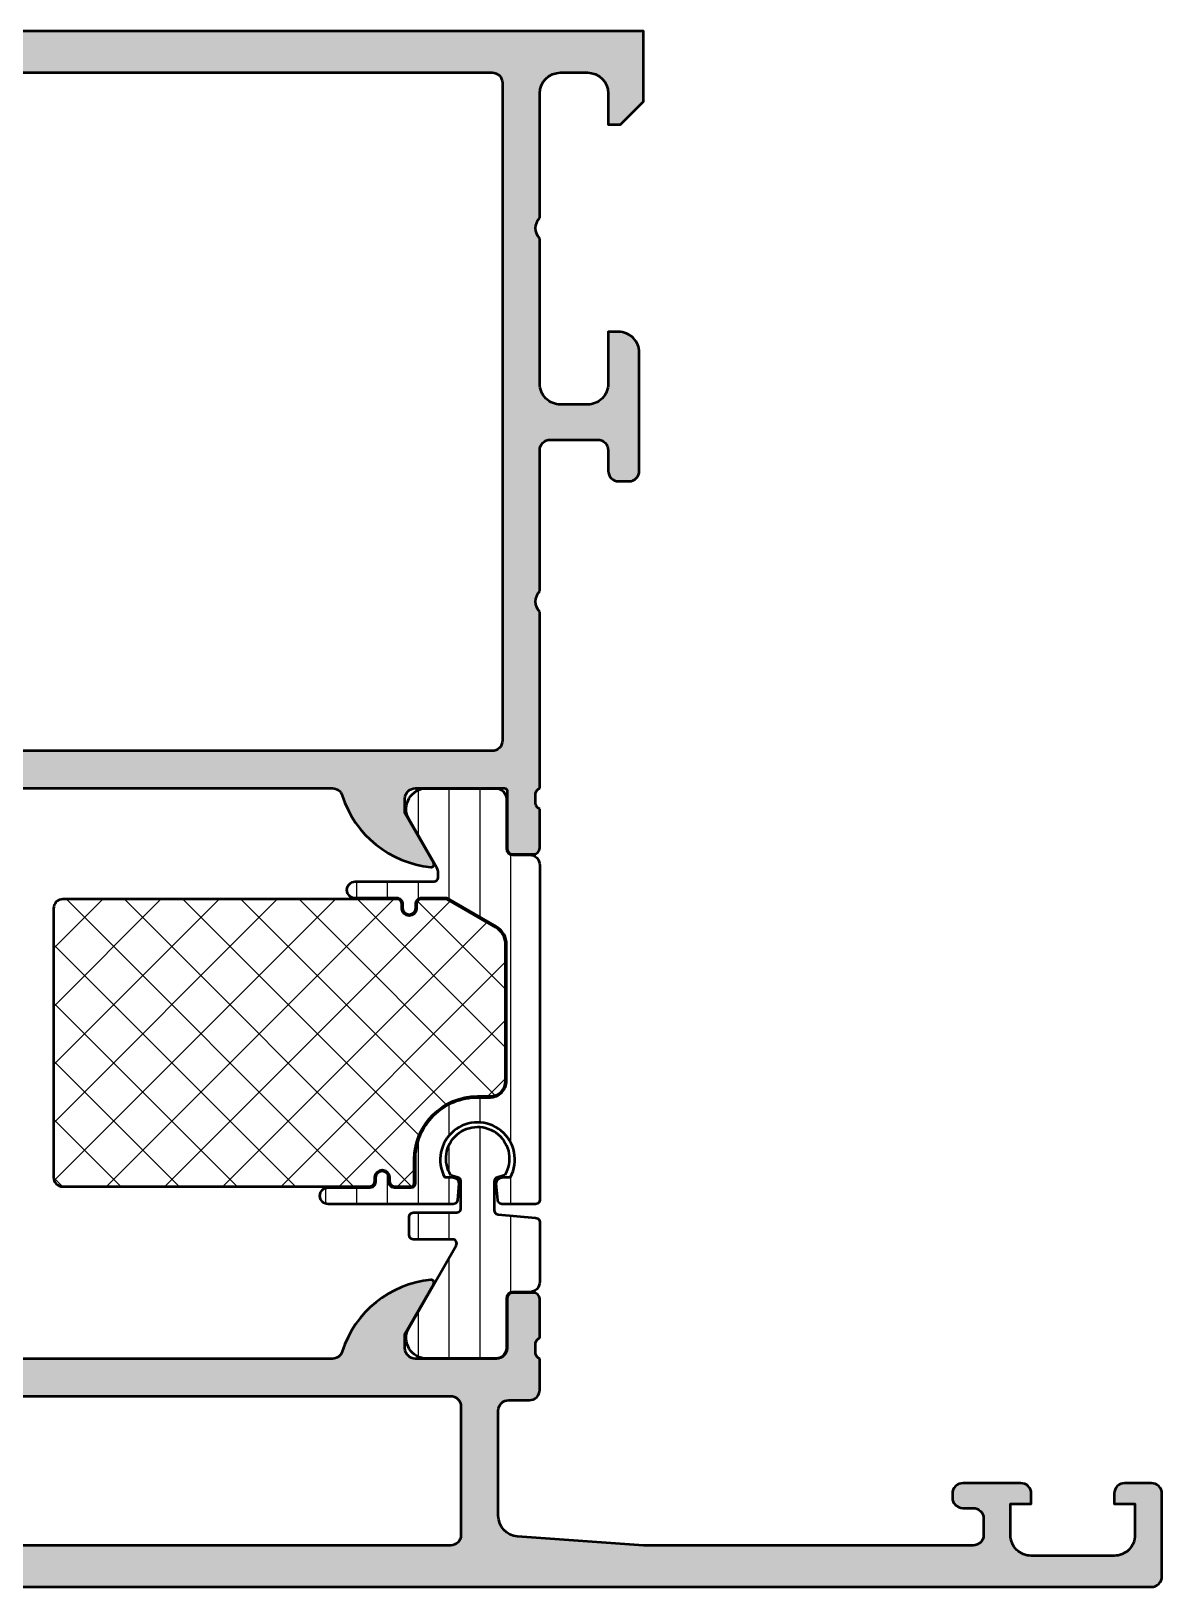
# Model space of a CAD drawing. Extents: x -35 to 73, y 0 to 75.
# Drawn here: x 18.5 to 73, y 0 to 75 of the extents above; entities that cross this region are included whole.
import ezdxf

# ---------------------------------------------------------------- set-up
doc = ezdxf.new("R2010")
doc.units = 0
for name, color, linetype, lineweight in [('0S-Alu contour', 7, 'Continuous', 50), ('0S-Alu hatch', 252, 'Continuous', 25), ('0S-Plastic contour', 254, 'Continuous', 50), ('0S-Plastic hatch', 253, 'Continuous', 25), ('0S-PT contour', 91, 'Continuous', 50), ('0S-PT hatch', 103, 'Continuous', 25)]:
    doc.layers.add(name, color=color, linetype=linetype, lineweight=lineweight)
pattern_1 = [(90, (0, 0), (-1.4859, 0), [])]

# ---------------------------------------------------------------- blocks, each defined once
blk = doc.blocks.new('188520__71FB6548_1560_4906_8F09_70086BACDF5D_')
at = {"layer": '0S-Alu hatch'}
h = blk.add_hatch(color=256, dxfattribs=at)
edge = h.paths.add_edge_path()
edge.add_line((-30, 75), (-30, 70.69956207275392))
edge.add_ellipse((-30.49933459044293, 70.69929339171244), major_axis=(-0.4993346627286272, 0), ratio=1, start_angle=89.96917039492388, end_angle=180.0308296050858, ccw=False)
edge.add_line((-30.49960327148438, 70.19995880126953), (-33.49999999999999, 70.19999980926514))
edge.add_arc((-33.50025550117408, 69.70025531043923), 0.4997445641401262, 89.97070675576184, 180.0292932442376)
edge.add_line((-33.99999999999999, 69.69999980926514), (-33.99970227615604, 69.19970208542117))
edge.add_arc((-33.4985402136243, 69.20116187179688), 0.5011641885623277, 180.1668908483492, 269.8331091516514)
edge.add_line((-33.50000000000001, 68.69999980926514), (-30.4996032714844, 68.69995880126953))
edge.add_ellipse((-30.49933437708681, 68.2002276956671), major_axis=(-0.499731177945533, 0), ratio=1, start_angle=179.9691703949262, end_angle=270.03082960507635, ccw=False)
edge.add_line((-29.99960327148438, 68.19995880126952), (-29.99960327148438, 65.99950122831545))
edge.add_ellipse((-30.52465612427205, 65.49961336888502), major_axis=(-0.7249609439317489, 0), ratio=1, start_angle=136.3820002824529, end_angle=223.5935203199352, ccw=False)
edge.add_line((-29.99981689453126, 64.99950122830904), (-29.99981689453124, 62.78508338073608))
edge.add_ellipse((-30.4993421804785, 62.79969618438477), major_axis=(-0.4997389771982683, 0), ratio=1, start_angle=89.97006554608117, end_angle=178.3243825827876, ccw=False)
edge.add_line((-30.49960327148435, 62.29995727539062), (-33.49997711181645, 62.30000495910644))
edge.add_arc((-33.50024479844646, 61.80044805252734), 0.4995569782987798, 89.96929816711221, 180.0286255128064)
edge.add_line((-33.99980171439813, 61.80019846915128), (-33.99960313107293, 61.29960332180779))
edge.add_arc((-33.50025496033281, 61.29934836147499), 0.499348235829742, 179.9707455627029, 270.0292544372841)
edge.add_line((-33.5, 60.80000019073487), (-30.49960327148436, 60.80000019073486))
edge.add_ellipse((-30.49942222445256, 60.30018122038705), major_axis=(-0.4998190031377089, 0), ratio=1, start_angle=179.9743284999459, end_angle=270.0207539748936, ccw=False)
edge.add_line((-29.99960327148438, 60.29995727539065), (-29.99960327148438, 47.99950027472397))
edge.add_ellipse((-30.52465612425598, 47.49961241530885), major_axis=(-0.7249609439095448, 0), ratio=1, start_angle=136.3820002824523, end_angle=223.5935203199342, ccw=False)
edge.add_line((-29.99981689453125, 46.99950027474819), (-29.99981689453125, 45.48507631285228))
edge.add_ellipse((-30.49933437708681, 45.4996891439325), major_axis=(-0.4997311779455237, 0), ratio=1, start_angle=89.96917039492689, end_angle=178.3243532776833, ccw=False)
edge.add_line((-30.49960327148438, 44.99995803833008), (-35, 44.99999427795411))
edge.add_line((-35, 44.99999427795411), (-35, 43.49999618530273))
edge.add_line((-35, 43.49999618530273), (-30.5, 43.5))
edge.add_ellipse((-30.49974678783886, 43.00025321216114), major_axis=(-0.499746851987733, 0), ratio=1, start_angle=179.970969324332, end_angle=270.0290306756671, ccw=False)
edge.add_line((-30, 42.99999999999998), (-30, 41.0003547668457))
edge.add_arc((-27.49850785919318, 41.00149214080681), 2.501492399376373, 180.0260511404824, 269.9739488595048)
edge.add_line((-27.49964523315427, 38.5), (-7, 38.5))
edge.add_ellipse((-7.078836446543058, 38.23247940800688), major_axis=(-0.2788950563274387, 0), ratio=1, start_angle=178.8354106259004, end_angle=253.5801235805049, ccw=False)
edge.add_line((-6.799999000000006, 38.22681100000849), (-6.799998999999999, 37.77321700000851))
edge.add_ellipse((-7.078867095643133, 37.76755634053142), major_axis=(-0.2789255417371156, 0), ratio=1, start_angle=106.4245945553495, end_angle=181.1628700728925, ccw=False)
edge.add_line((-7, 37.50001300000851), (-7, 35.62000200000001))
edge.add_arc((-6.699999999999988, 35.62000200000002), 0.3000000000000185, 180, 270)
edge.add_line((-6.699999999999988, 35.320002), (-5.72002568095722, 35.320002))
edge.add_arc((-5.720025680957206, 35.620002), 0.3000000000000114, 269.9999999999973, 360)
edge.add_line((-5.420025680957195, 35.620002), (-5.420025680957195, 38.38))
edge.add_ellipse((-5.300025680957206, 38.38), major_axis=(-0.1199999999999886, 0), ratio=1, start_angle=269.99999999999915, end_angle=360, ccw=False)
edge.add_line((-5.300025680957205, 38.5), (-1, 38.5))
edge.add_ellipse((-0.9999999999999953, 38.00000000000001), major_axis=(-0.4999999999999929, 0), ratio=1, start_angle=180, end_angle=270.00000000000057, ccw=False)
edge.add_line((-0.5, 38), (-0.5, 37.29999999999999))
edge.add_line((-0.5, 37.29999999999999), (-1.881495457622364, 34.90717967697245))
edge.add_arc((-1.761880215351695, 34.8381197846483), 0.1381197846483088, 149.9999999999992, 275.622577550789)
edge.add_arc((-2.238223241173798, 39.67660886184764), 4.999999999999841, 275.6225775507937, 342.25158364393)
edge.add_ellipse((3.000000000000007, 37.99999999999985), major_axis=(-0.5000000000001574, 0), ratio=1, start_angle=270.00000000000244, end_angle=342.2515836439295, ccw=False)
edge.add_line((2.999999999999985, 38.5), (33.00000000000001, 38.5))
edge.add_ellipse((32.99999999999999, 37.99999999999999), major_axis=(-0.5000000000000142, 0), ratio=1, start_angle=197.7484163560663, end_angle=269.99999999999756, ccw=False)
edge.add_arc((38.23822324117376, 39.67660886184776), 4.999999999999946, 197.7484163560701, 264.3774224492068)
edge.add_arc((37.76188021535169, 34.8381197846483), 0.1381197846483051, 264.3774224492049, 389.9999999999982)
edge.add_line((37.88149545762236, 34.90717967697245), (36.5, 37.3))
edge.add_line((36.5, 37.3), (36.5, 38))
edge.add_ellipse((36.99999999999999, 38.00000000000001), major_axis=(-0.4999999999999929, 0), ratio=1, start_angle=269.9999999999992, end_angle=360, ccw=False)
edge.add_line((37, 38.5), (41.3000256809572, 38.50000000000001))
edge.add_ellipse((41.30002568095719, 38.38), major_axis=(-0.1200000000000116, 0), ratio=1, start_angle=180, end_angle=269.9999999999966, ccw=False)
edge.add_line((41.42002568095721, 38.38), (41.42002568095721, 35.62000200000001))
edge.add_arc((41.72002568095722, 35.62000200000001), 0.3000000000000114, 180, 270)
edge.add_line((41.72002568095722, 35.320002), (42.69999999999998, 35.32000200000001))
edge.add_arc((42.69999999999998, 35.62000200000002), 0.3000000000000078, 270, 360)
edge.add_line((43, 35.62000200000002), (43, 37.50001300000852))
edge.add_ellipse((43.07886709564315, 37.76755634053144), major_axis=(-0.2789255417371335, 0), ratio=1, start_angle=-1.1628700728908825, end_angle=73.57540544464717, ccw=False)
edge.add_line((42.79999899999999, 37.77321700000852), (42.79999899999999, 38.22681100000852))
edge.add_ellipse((43.07883644654305, 38.2324794080069), major_axis=(-0.2788950563274379, 0), ratio=1, start_angle=-73.58012358050632, end_angle=1.1645893740982274, ccw=False)
edge.add_line((43, 38.50000000000001), (43, 47))
edge.add_ellipse((43.52494604126088, 47.5), major_axis=(-0.7249609273853814, 0), ratio=1, start_angle=-43.605760018740625, end_angle=43.60576001874068, ccw=False)
edge.add_line((43, 48), (43, 54.79999542236328))
edge.add_ellipse((43.49993996831151, 54.80005545405177), major_axis=(-0.4999399719157521, 0), ratio=1, start_angle=-90.0068799507714, end_angle=0.00687995078089898, ccw=False)
edge.add_line((43.5, 55.29999542236328), (45.79998779296874, 55.29999542236328))
edge.add_ellipse((45.7999737440441, 54.79998137343863), major_axis=(-0.5000140491220144, 0), ratio=1, start_angle=180.0016098431314, end_angle=269.9983901570555, ccw=False)
edge.add_line((46.29998779296875, 54.79999542236492), (46.29998779296875, 53.79999542236328))
edge.add_arc((46.80001747293997, 53.8000251023345), 0.5000296808520687, 180.0034008722645, 269.9965991277056)
edge.add_line((46.79998779296875, 53.29999542236328), (47.29998779296875, 53.29999542236328))
edge.add_arc((47.29995811299753, 53.8000251023345), 0.500029680852069, 270.0034008722944, 359.9965991277354)
edge.add_line((47.79998779296875, 53.79999542236355), (47.79998779296875, 59.5))
edge.add_arc((46.80001023979798, 59.50002244682923), 0.9999775534227066, 359.9987138623324, 450.001286137448)
edge.add_line((46.79998779296875, 60.5), (46.29998779296875, 60.5))
edge.add_line((46.29998779296875, 60.5), (46.29998779296875, 58))
edge.add_ellipse((45.30002476666242, 57.99996302630633), major_axis=(-0.9999630269898847, 0), ratio=1, start_angle=89.9978814850715, end_angle=180.0021185150526, ccw=False)
edge.add_line((45.29998779296875, 57), (44, 57))
edge.add_ellipse((43.99996302630633, 57.99996302630633), major_axis=(-0.9999630269898847, 0), ratio=1, start_angle=-0.0021185150525866447, end_angle=90.0021185149285, ccw=False)
edge.add_line((43, 58.00000000000217), (43, 65))
edge.add_ellipse((43.52494604126088, 65.5), major_axis=(-0.7249609273853814, 0), ratio=1, start_angle=-43.605760018740625, end_angle=43.60576001874068, ccw=False)
edge.add_line((43, 66), (43, 72))
edge.add_ellipse((44.00000015015971, 71.99999984984028), major_axis=(-1.000000150159732, 0), ratio=1, start_angle=270.00000860351696, end_angle=359.99999137730885, ccw=False)
edge.add_line((44, 73), (45.29998779296875, 73))
edge.add_ellipse((45.29998764280904, 71.9999998498403), major_axis=(-1.000000150159718, 0), ratio=1, start_angle=180.0000086226911, end_angle=269.99999139648384, ccw=False)
edge.add_line((46.29998779296875, 72.00000000033465), (46.29998779296875, 70.5))
edge.add_line((46.29998779296875, 70.5), (46.89996337890625, 70.5))
edge.add_line((46.89996337890625, 70.5), (48, 71.59999084472656))
edge.add_line((48, 71.59999084472656), (48, 75))
edge.add_line((48, 75), (-30, 75))
edge = h.paths.add_edge_path()
edge.add_ellipse((-27.20011947870558, 72.00047729730909), major_axis=(-0.999480875905964, 0), ratio=1, start_angle=-90.02976680197412, end_angle=0.02976680196968573, ccw=False)
edge.add_line((-27.19960021972656, 72.99995803833008), (40.70001220703125, 72.99995803833008))
edge.add_ellipse((40.70004142176829, 72.49998725392032), major_axis=(-0.4999707852633076, 0), ratio=1, start_angle=180.0000672370462, end_angle=270.0033479578853, ccw=False)
edge.add_line((41.20001220703125, 72.49998784065247), (41.20001220703125, 40.80000305175722))
edge.add_ellipse((40.69996864759993, 40.80004661118912), major_axis=(-0.5000435613285777, 0), ratio=1, start_angle=90.00499110831282, end_angle=179.9950088916196, ccw=False)
edge.add_line((40.70001220703125, 40.3000030517578), (-27.19960021972655, 40.29995727539064))
edge.add_ellipse((-27.20011312923837, 41.29944436587883), major_axis=(-0.9994872220937645, 0), ratio=1, start_angle=-0.029402628615116555, end_angle=90.02940262860801, ccw=False)
edge.add_line((-28.19960021972656, 41.29995727539061), (-28.19960021972656, 71.99995803833015))
at = {"layer": '0S-Alu contour', "color": 7}
for points in [[(-30, 75), (-30, 70.69956207275392)], [(46.29998779296875, 72.00000000033465), (46.29998779296875, 70.5), (46.89996337890625, 70.5), (48, 71.59999084472656), (48, 75), (-30, 75)], [(-27.19960021972656, 72.99995803833008), (40.70001220703125, 72.99995803833008)], [(44, 73), (45.29998779296875, 73)], [(41.20001220703125, 72.49998784065247), (41.20001220703125, 40.80000305175722)], [(-28.19960021972656, 41.29995727539061), (-28.19960021972656, 71.99995803833015)], [(43, 66), (43, 72)], [(-30.49960327148438, 70.19995880126953), (-33.49999999999999, 70.19999980926514)], [(-33.99999999999999, 69.69999980926514), (-33.99970227615604, 69.19970208542117)], [(-33.50000000000001, 68.69999980926514), (-30.4996032714844, 68.69995880126953)], [(-29.99960327148438, 68.19995880126952), (-29.99960327148438, 65.99950122831545)], [(-29.99981689453126, 64.99950122830904), (-29.99981689453124, 62.78508338073608)], [(43, 58.00000000000217), (43, 65)], [(-30.49960327148435, 62.29995727539062), (-33.49997711181645, 62.30000495910644)], [(-33.99980171439813, 61.80019846915128), (-33.99960313107293, 61.29960332180779)], [(-33.5, 60.80000019073487), (-30.49960327148436, 60.80000019073486)], [(-29.99960327148438, 60.29995727539065), (-29.99960327148438, 47.99950027472397)], [(46.79998779296875, 60.5), (46.29998779296875, 60.5), (46.29998779296875, 58)], [(47.79998779296875, 53.79999542236355), (47.79998779296875, 59.5)], [(45.29998779296875, 57), (44, 57)], [(43, 48), (43, 54.79999542236328)], [(43.5, 55.29999542236328), (45.79998779296874, 55.29999542236328)], [(46.29998779296875, 54.79999542236492), (46.29998779296875, 53.79999542236328)], [(46.79998779296875, 53.29999542236328), (47.29998779296875, 53.29999542236328)], [(-29.99981689453125, 46.99950027474819), (-29.99981689453125, 45.48507631285228)], [(43, 38.50000000000001), (43, 47)], [(-30.49960327148438, 44.99995803833008), (-35, 44.99999427795411), (-35, 43.49999618530273), (-30.5, 43.5)], [(-30, 42.99999999999998), (-30, 41.0003547668457)], [(40.70001220703125, 40.3000030517578), (-27.19960021972655, 40.29995727539064)], [(-27.49964523315427, 38.5), (-7, 38.5)], [(-5.420025680957195, 35.620002), (-5.420025680957195, 38.38)], [(-5.300025680957205, 38.5), (-1, 38.5)], [(2.999999999999985, 38.5), (33.00000000000001, 38.5)], [(37, 38.5), (41.3000256809572, 38.50000000000001)], [(41.42002568095721, 38.38), (41.42002568095721, 35.62000200000001)], [(-6.799999000000006, 38.22681100000849), (-6.799998999999999, 37.77321700000851)], [(-0.5, 38), (-0.5, 37.29999999999999), (-1.881495457622364, 34.90717967697245)], [(37.88149545762236, 34.90717967697245), (36.5, 37.3), (36.5, 38)], [(42.79999899999999, 37.77321700000852), (42.79999899999999, 38.22681100000852)], [(-7, 37.50001300000851), (-7, 35.62000200000001)], [(43, 35.62000200000002), (43, 37.50001300000852)], [(-6.699999999999988, 35.320002), (-5.72002568095722, 35.320002)], [(41.72002568095722, 35.320002), (42.69999999999998, 35.32000200000001)]]:
    blk.add_lwpolyline(points, dxfattribs=at)
at = {"layer": '0S-Alu contour', "color": 7, "extrusion": (0, 0, -1)}
for centre, radius, start, end in [((27.20011947870558, 72.00047729730909), 0.999480875905964, 359.9702331980303, 90.02976680197409), ((-40.70004142176829, 72.49998725392032), 0.4999707852633076, 89.9966520421147, 179.9999327629538), ((-44.00000015015971, 71.99999984984028), 1.000000150159732, 8.6226911566e-06, 89.99999139648303), ((-45.29998764280904, 71.9999998498403), 1.000000150159718, 90.00000860351616, 179.9999913773089), ((30.49933459044293, 70.69929339171244), 0.4993346627286272, 179.9691703949142, 270.0308296050761), ((30.49933437708681, 68.2002276956671), 0.499731177945533, 89.96917039492364, 180.0308296050739), ((30.52465612427205, 65.49961336888502), 0.7249609439317489, 136.4064796800648, 223.6179997175472), ((-43.52494604126088, 65.5), 0.7249609273853814, 316.3942399812593, 43.60576001874068), ((30.4993421804785, 62.79969618438477), 0.4997389771982683, 181.6756174172125, 270.0299344539188), ((30.49942222445256, 60.30018122038705), 0.499819003137709, 89.9792460251064, 180.0256715000542), ((-43.99996302630633, 57.99996302630633), 0.9999630269898847, 269.9978814850715, 0.0021185150526193), ((-45.30002476666242, 57.99996302630633), 0.9999630269898847, 179.9978814849474, 270.0021185149285), ((-43.49993996831151, 54.80005545405177), 0.4999399719157522, 359.9931200492191, 90.00687995077143), ((-45.7999737440441, 54.79998137343863), 0.5000140491220144, 90.00160984294448, 179.9983901568686), ((30.52465612425598, 47.49961241530885), 0.7249609439095451, 136.4064796800658, 223.6179997175478), ((-43.52494604126088, 47.5), 0.7249609273853814, 316.3942399812593, 43.60576001874068), ((30.49933437708681, 45.4996891439325), 0.4997311779455237, 181.6756467223168, 270.0308296050731), ((30.49974678783886, 43.00025321216114), 0.499746851987733, 89.97096932433287, 180.0290306756681), ((27.20011312923837, 41.29944436587883), 0.9994872220937645, 269.970597371392, 0.0294026286150611), ((-40.69996864759993, 40.80004661118912), 0.5000435613285777, 180.0049911083805, 269.9950088916872), ((7.078836446543058, 38.23247940800688), 0.2788950563274387, 106.4198764194951, 181.1645893740997), ((5.300025680957206, 38.38), 0.1199999999999886, 0, 90.00000000000087), ((0.9999999999999953, 38.00000000000001), 0.4999999999999929, 89.99999999999946, 180), ((-3.000000000000007, 37.99999999999985), 0.5000000000001574, 17.74841635607049, 89.99999999999756), ((-32.99999999999999, 37.99999999999999), 0.5000000000000142, 90.00000000000244, 162.2515836439337), ((-36.99999999999999, 38.00000000000001), 0.4999999999999929, 0, 90.00000000000081), ((-41.30002568095719, 38.38), 0.1200000000000116, 90.0000000000034, 180), ((-43.07883644654305, 38.2324794080069), 0.2788950563274379, 358.8354106259018, 73.58012358050647), ((7.078867095643133, 37.76755634053142), 0.2789255417371156, 178.8371299271075, 253.5754054446505), ((-43.07886709564315, 37.76755634053144), 0.2789255417371335, 286.4245945553529, 1.162870072890926)]:
    blk.add_arc(centre, radius, start, end, dxfattribs=at)
at = {"layer": '0S-Alu contour', "color": 7}
for centre, radius, start, end in [((-33.50025550117408, 69.70025531043923), 0.4997445641401262, 89.97070675576184, 180.0292932442376), ((-33.4985402136243, 69.20116187179688), 0.5011641885623277, 180.1668908483492, 269.8331091516514), ((-33.50024479844646, 61.80044805252734), 0.4995569782987798, 89.96929816711221, 180.0286255128064), ((-33.50025496033281, 61.29934836147499), 0.499348235829742, 179.9707455627029, 270.0292544372841), ((46.80001023979798, 59.50002244682923), 0.9999775534227066, 359.9987138623324, 90.00128613744809), ((46.80001747293997, 53.8000251023345), 0.5000296808520687, 180.0034008722645, 269.9965991277056), ((47.29995811299753, 53.8000251023345), 0.500029680852069, 270.0034008722944, 359.9965991277354), ((-27.49850785919318, 41.00149214080681), 2.501492399376373, 180.0260511404824, 269.9739488595048), ((-2.238223241173798, 39.67660886184764), 4.999999999999841, 275.6225775507937, 342.25158364393), ((38.23822324117376, 39.67660886184776), 4.999999999999946, 197.7484163560701, 264.3774224492068), ((-6.699999999999988, 35.62000200000002), 0.3000000000000185, 180, 270), ((-5.720025680957206, 35.620002), 0.3000000000000114, 269.9999999999973, 0), ((41.72002568095722, 35.62000200000001), 0.3000000000000114, 180, 270), ((42.69999999999998, 35.62000200000002), 0.3000000000000078, 270, 0), ((-1.761880215351695, 34.8381197846483), 0.1381197846483088, 149.9999999999992, 275.622577550789), ((37.76188021535169, 34.8381197846483), 0.1381197846483051, 264.3774224492049, 29.99999999999824)]:
    blk.add_arc(centre, radius, start, end, dxfattribs=at)
blk = doc.blocks.new('244867__79FC2047_21B7_459E_A477_BCCCDAE9513C___B183B503_EF51_4D8E_8942_01A123784F60_')
at = {"layer": '0S-Plastic hatch'}
h = blk.add_hatch(dxfattribs=at)
h.set_pattern_fill('ANSI31', color=256, scale=0.4680000000000001, angle=45, style=0)
h.set_pattern_definition(pattern_1)
edge = h.paths.add_edge_path()
edge.add_line((42.99999999999997, 34.79000300009986), (42.99999999999997, 18.65002250671387))
edge.add_line((42.99999999999997, 18.65002250671387), (42.97308349609372, 18.55010795593262))
edge.add_line((42.97308349609372, 18.55010795593262), (42.89991760253903, 18.47692680358887))
edge.add_line((42.89991760253903, 18.47692680358887), (42.79998779296872, 18.45001029968262))
edge.add_line((42.79998779296872, 18.45001029968262), (41.16998291015621, 18.45001029968262))
edge.add_line((41.16998291015621, 18.45001029968262), (41.07006835937497, 18.47692680358887))
edge.add_line((41.07006835937497, 18.47692680358887), (40.99690246582028, 18.55010795593262))
edge.add_line((40.99690246582028, 18.55010795593262), (40.96998596191403, 18.65002250671387))
edge.add_line((40.96998596191403, 18.65002250671387), (40.89999389648435, 19.45001029968262))
edge.add_line((40.89999389648435, 19.45001029968262), (40.94000244140622, 19.60015678405762))
edge.add_line((40.94000244140622, 19.60015678405762), (41.04986572265622, 19.71002006530762))
edge.add_line((41.04986572265622, 19.71002006530762), (41.2180023193359, 19.74999809265137))
edge.add_line((41.2180023193359, 19.74999809265137), (41.58656311035153, 19.74999809265137))
edge.add_arc((39.99999999999997, 20.59650078484448), 1.798262859266856, 331.9180754298219, 568.0819245701781)
edge.add_line((38.41343688964841, 19.74999809265137), (38.78199768066404, 19.74999809265137))
edge.add_line((38.78199768066404, 19.74999809265137), (38.95013427734372, 19.71002006530762))
edge.add_line((38.95013427734372, 19.71002006530762), (39.05999755859372, 19.60015678405762))
edge.add_line((39.05999755859372, 19.60015678405762), (39.09999084472654, 19.45001029968262))
edge.add_line((39.09999084472654, 19.45001029968262), (39.02999877929685, 18.65002250671387))
edge.add_line((39.02999877929685, 18.65002250671387), (39.00309753417966, 18.55010795593262))
edge.add_line((39.00309753417966, 18.55010795593262), (38.92993164062497, 18.47692680358887))
edge.add_line((38.92993164062497, 18.47692680358887), (38.83000183105466, 18.45001029968261))
edge.add_line((38.83000183105466, 18.45001029968261), (32.80000305175778, 18.45001029968262))
edge.add_ellipse((32.80000305175779, 18.85000419616699), major_axis=(-0.399993896484375, 0), ratio=1, start_angle=-90.00000000000102, end_angle=89.99999999999898, ccw=False)
edge.add_line((32.80000305175779, 19.24999809265137), (34.80000305175778, 19.24999809265137))
edge.add_line((34.80000305175778, 19.24999809265137), (34.94999694824216, 19.29015922546387))
edge.add_line((34.94999694824216, 19.29015922546387), (35.05981445312498, 19.39996147155761))
edge.add_line((35.05981445312498, 19.39996147155761), (35.1000061035156, 19.54998588562012))
edge.add_line((35.1000061035156, 19.54998588562012), (35.1000061035156, 19.74999809265137))
edge.add_ellipse((35.40000152587888, 19.74999809265137), major_axis=(-0.2999954223632812, 0), ratio=1, start_angle=180, end_angle=360, ccw=False)
edge.add_line((35.69999694824216, 19.74999809265137), (35.69999694824216, 19.54998588562012))
edge.add_line((35.69999694824216, 19.54998588562012), (35.74018859863278, 19.39996147155762))
edge.add_line((35.74018859863278, 19.39996147155762), (35.8500061035156, 19.29015922546387))
edge.add_line((35.8500061035156, 19.29015922546387), (35.99999999999997, 19.24999809265136))
edge.add_line((35.99999999999997, 19.24999809265136), (36.80000305175778, 19.24999809265137))
edge.add_line((36.80000305175778, 19.24999809265137), (36.89999389648435, 19.27679252624512))
edge.add_line((36.89999389648435, 19.27679252624512), (36.97320556640622, 19.34997367858887))
edge.add_line((36.97320556640622, 19.34997367858887), (36.99999999999997, 19.45001029968262))
edge.add_line((36.99999999999997, 19.45001029968262), (36.99999999999997, 20.59997367858887))
edge.add_ellipse((39.99993273230834, 20.6000409462805), major_axis=(-2.99993273306254, 0), ratio=1, start_angle=-90.00128474708322, end_angle=0.0012847472241901414, ccw=False)
edge.add_line((39.99999999999997, 23.59997367858887), (40.59999847412107, 23.59997367858887))
edge.add_arc((40.60080461122253, 24.39917064067953), 0.7991973686593159, 269.9422066897786, 360.0610716947241)
edge.add_line((41.40000152587888, 24.40002250671391), (41.39998626708981, 30.96374320983886))
edge.add_arc((40.40005571273861, 30.96380713441111), 0.9999305563945116, 359.9963371374206, 420.0103377062295)
edge.add_line((40.89986473927479, 31.82986259141396), (38.52623244265347, 33.20000000009986))
edge.add_line((38.52623244265347, 33.20000000009986), (37.29999999999999, 33.20000000009986))
edge.add_arc((37.29999999999999, 32.90000000009989), 0.299999999999979, 89.99999999999864, 180)
edge.add_line((37.00000000000001, 32.90000000009989), (37.00000000000004, 32.7000000001))
edge.add_ellipse((36.70000000000004, 32.70000000009997), major_axis=(-0.2999999999999971, 0), ratio=1, start_angle=0, end_angle=180, ccw=False)
edge.add_line((36.40000000000004, 32.70000000009997), (36.40000000000004, 32.90000000009986))
edge.add_arc((36.10000000009792, 32.90000000009985), 0.2999999999021119, 0, 90.00000000000136)
edge.add_line((36.10000000009792, 33.20000000000197), (34.1, 33.20000000009986))
edge.add_ellipse((34.1, 33.60000000009986), major_axis=(-0.4000000000000057, 0), ratio=1, start_angle=-90.00000000000102, end_angle=89.99999999999898, ccw=False)
edge.add_line((34.1, 34.00000000009987), (37.90000000000002, 34.00000000009987))
edge.add_arc((37.90000000000002, 34.20000000009988), 0.2000000000000073, 270, 360)
edge.add_line((38.10000000000003, 34.20000000009988), (38.10000000000003, 34.41474721315084))
edge.add_arc((37.6, 34.41474721315084), 0.5000000000000268, 0, 29.99995113626315)
edge.add_line((38.03301291510036, 34.6647468438632), (36.71451850190051, 36.95954700009986))
edge.add_ellipse((37.55577115089187, 37.50018192537702), major_axis=(-0.9999960709244858, 0), ratio=1, start_angle=-81.81839194809982, end_angle=32.727016099840284, ccw=False)
edge.add_line((37.4134605019005, 38.49000000009987), (40.89000200000024, 38.49000010568574))
edge.add_ellipse((40.89000463962531, 37.99000412824711), major_axis=(-0.4999959774455975, 0), ratio=1, start_angle=179.9996975182268, end_angle=270.00030248118503, ccw=False)
edge.add_line((41.39000061706394, 37.99000148861692), (41.38966866666692, 35.59000310568573))
edge.add_arc((41.68966866666693, 35.59000310568573), 0.3000000000000099, 180, 270)
edge.add_line((41.68966866666693, 35.29000310568572), (42.50000006514977, 35.29000300009986))
edge.add_ellipse((42.49999999999998, 34.79000300009987), major_axis=(-0.4999999999999972, 0), ratio=1, start_angle=180, end_angle=269.99999253438307, ccw=False)
at = {"layer": '0S-Plastic contour', "color": 7}
for points in [[(37.4134605019005, 38.49000000009987), (40.89000200000024, 38.49000010568574)], [(41.39000061706394, 37.99000148861692), (41.38966866666692, 35.59000310568573)], [(38.03301291510036, 34.6647468438632), (36.71451850190051, 36.95954700009986)], [(41.68966866666693, 35.29000310568572), (42.50000006514977, 35.29000300009986)], [(42.99999999999997, 34.79000300009986), (42.99999999999997, 18.65002250671387), (42.97308349609372, 18.55010795593262), (42.89991760253903, 18.47692680358887), (42.79998779296872, 18.45001029968262), (41.16998291015621, 18.45001029968262), (41.07006835937497, 18.47692680358887), (40.99690246582028, 18.55010795593262), (40.96998596191403, 18.65002250671387), (40.89999389648435, 19.45001029968262), (40.94000244140622, 19.60015678405762), (41.04986572265622, 19.71002006530762), (41.2180023193359, 19.74999809265137), (41.58656311035153, 19.74999809265137)], [(34.1, 34.00000000009987), (37.90000000000002, 34.00000000009987)], [(38.10000000000003, 34.20000000009988), (38.10000000000003, 34.41474721315084)], [(36.10000000009792, 33.20000000000197), (34.1, 33.20000000009986)], [(40.89986473927479, 31.82986259141396), (38.52623244265347, 33.20000000009986), (37.29999999999999, 33.20000000009986)], [(36.40000000000004, 32.70000000009997), (36.40000000000004, 32.90000000009986)], [(37.00000000000001, 32.90000000009989), (37.00000000000004, 32.7000000001)], [(41.40000152587888, 24.40002250671391), (41.39998626708981, 30.96374320983886)], [(39.99999999999997, 23.59997367858887), (40.59999847412107, 23.59997367858887)], [(35.69999694824216, 19.74999809265137), (35.69999694824216, 19.54998588562012), (35.74018859863278, 19.39996147155762), (35.8500061035156, 19.29015922546387), (35.99999999999997, 19.24999809265136), (36.80000305175778, 19.24999809265137), (36.89999389648435, 19.27679252624512), (36.97320556640622, 19.34997367858887), (36.99999999999997, 19.45001029968262), (36.99999999999997, 20.59997367858887)], [(38.41343688964841, 19.74999809265137), (38.78199768066404, 19.74999809265137), (38.95013427734372, 19.71002006530762), (39.05999755859372, 19.60015678405762), (39.09999084472654, 19.45001029968262), (39.02999877929685, 18.65002250671387), (39.00309753417966, 18.55010795593262), (38.92993164062497, 18.47692680358887), (38.83000183105466, 18.45001029968261), (32.80000305175778, 18.45001029968262)], [(32.80000305175779, 19.24999809265137), (34.80000305175778, 19.24999809265137), (34.94999694824216, 19.29015922546387), (35.05981445312498, 19.39996147155761), (35.1000061035156, 19.54998588562012), (35.1000061035156, 19.74999809265137)]]:
    blk.add_lwpolyline(points, dxfattribs=at)
at = {"layer": '0S-Plastic contour', "color": 7, "extrusion": (0, 0, -1)}
for centre, radius, start, end in [((-37.55577115089187, 37.50018192537702), 0.9999960709244858, 327.2729839001597, 81.81839194809986), ((-40.89000463962531, 37.99000412824711), 0.4999959774455975, 89.99969751881494, 180.0003024817733), ((-42.49999999999998, 34.79000300009987), 0.4999999999999972, 90.00000746561696, 180), ((-34.1, 33.60000000009986), 0.4000000000000057, 270.000000000001, 90.00000000000102), ((-36.70000000000004, 32.70000000009997), 0.2999999999999971, 180, 0), ((-39.99993273230834, 20.6000409462805), 2.99993273306254, 359.9987152527758, 90.00128474708318), ((-35.40000152587888, 19.74999809265137), 0.2999954223632812, 0, 180), ((-32.80000305175779, 18.85000419616699), 0.399993896484375, 270.000000000001, 90.00000000000102)]:
    blk.add_arc(centre, radius, start, end, dxfattribs=at)
at = {"layer": '0S-Plastic contour', "color": 7}
for centre, radius, start, end in [((41.68966866666693, 35.59000310568573), 0.3000000000000099, 180, 270), ((37.6, 34.41474721315084), 0.5000000000000268, 0, 29.99995113626315), ((37.90000000000002, 34.20000000009988), 0.2000000000000073, 270, 0), ((36.10000000009792, 32.90000000009985), 0.2999999999021119, 0, 90.00000000000136), ((37.29999999999999, 32.90000000009989), 0.299999999999979, 89.99999999999864, 180), ((40.40005571273861, 30.96380713441111), 0.9999305563945116, 359.9963371374206, 60.01033770622953), ((40.60080461122253, 24.39917064067953), 0.7991973686593159, 269.9422066897786, 0.0610716947241366), ((39.99999999999997, 20.59650078484448), 1.798262859266856, 331.9180754298219, 208.0819245701781)]:
    blk.add_arc(centre, radius, start, end, dxfattribs=at)
blk = doc.blocks.new('244867__A6DF048D_8301_4CE9_AD09_530FBF2C8A13___577C6B15_3A9E_4534_B30D_E7796DC342EF_')
at = {"layer": '0S-Plastic hatch'}
h = blk.add_hatch(dxfattribs=at)
h.set_pattern_fill('ANSI31', color=256, scale=0.4680000000000001, angle=45, style=0)
h.set_pattern_definition(pattern_1)
edge = h.paths.add_edge_path()
edge.add_line((42.99999999999971, 17.59249877929687), (42.99999999999997, 14.709997))
edge.add_ellipse((42.49999999999998, 14.70999699999999), major_axis=(-0.4999999999999929, 0), ratio=1, start_angle=89.9999999999992, end_angle=180, ccw=False)
edge.add_line((42.49999999999997, 14.209997), (41.68966866666663, 14.209997))
edge.add_arc((41.68966866666663, 13.90999699999999), 0.3000000000000014, 90, 180)
edge.add_line((41.38966866666662, 13.90999699999999), (41.39000061706366, 11.50999861706369))
edge.add_ellipse((40.89000463962505, 11.50999597743861), major_axis=(-0.4999959774455833, 0), ratio=1, start_angle=89.99969751881412, end_angle=180.0003024817733, ccw=False)
edge.add_line((40.89000199999997, 11.00999999999999), (37.41346050190049, 11.00999999999999))
edge.add_ellipse((37.55577115089184, 11.99981807472284), major_axis=(-0.9999960709244723, 0), ratio=1, start_angle=-32.727016099840625, end_angle=81.81839194810101, ccw=False)
edge.add_line((36.71451850190049, 12.54045299999999), (38.97169621130607, 16.45000001028017))
edge.add_arc((38.79849112461391, 16.55), 0.2000000000000006, 330.000003400656, 450)
edge.add_line((38.79849112461391, 16.75), (36.90000915527341, 16.75))
edge.add_line((36.90000915527341, 16.75), (36.80008697509763, 16.77691650390625))
edge.add_line((36.80008697509763, 16.77691650390625), (36.72692108154294, 16.85009765625))
edge.add_line((36.72692108154294, 16.85009765625), (36.70000457763669, 16.95001220703125))
edge.add_line((36.70000457763669, 16.95001220703125), (36.70000457763669, 17.85000610351562))
edge.add_line((36.70000457763669, 17.85000610351562), (36.72691345214841, 17.94992065429687))
edge.add_line((36.72691345214841, 17.94992065429687), (36.80008697509763, 18.02310180664062))
edge.add_line((36.80008697509763, 18.02310180664062), (36.90000915527341, 18.05001831054687))
edge.add_line((36.90000915527341, 18.05001831054687), (39.0000076293945, 18.05001831054687))
edge.add_line((39.0000076293945, 18.05001831054687), (39.09992218017575, 18.07693481445312))
edge.add_line((39.09992218017575, 18.07693481445312), (39.17309570312497, 18.15008544921875))
edge.add_line((39.17309570312497, 18.15008544921875), (39.20000457763669, 18.24999999999999))
edge.add_line((39.20000457763669, 18.24999999999999), (39.20000457763669, 19.55002021789551))
edge.add_line((39.20000457763669, 19.55002021789551), (39.17309570312497, 19.64993476867675))
edge.add_line((39.17309570312497, 19.64993476867675), (39.09992218017575, 19.72311592102051))
edge.add_line((39.09992218017575, 19.72311592102051), (38.99999999999997, 19.75003242492675))
edge.add_line((38.99999999999997, 19.75003242492675), (38.71638903506715, 19.8323944373386))
edge.add_ellipse((40.00543531000401, 20.64900567512284), major_axis=(-1.525940435470563, 0), ratio=1, start_angle=148.5705945443903, end_angle=32.35427190769519, ccw=False)
edge.add_line((41.30749478705041, 19.85330766027189), (41.0000076293945, 19.75003242492675))
edge.add_line((41.0000076293945, 19.75003242492675), (40.90008544921872, 19.72311592102051))
edge.add_line((40.90008544921872, 19.72311592102051), (40.8269119262695, 19.64993476867675))
edge.add_line((40.8269119262695, 19.64993476867675), (40.80000305175778, 19.55002021789551))
edge.add_line((40.80000305175778, 19.55002021789551), (40.80000305175778, 18.1500244140625))
edge.add_line((40.80000305175778, 18.1500244140625), (40.8269119262695, 18.05007934570312))
edge.add_line((40.8269119262695, 18.05007934570312), (40.90008544921872, 17.9769287109375))
edge.add_line((40.90008544921872, 17.9769287109375), (40.99999999999996, 17.95001220703125))
edge.add_line((40.99999999999996, 17.95001220703125), (42.80000305175778, 17.79251098632812))
edge.add_line((42.80000305175778, 17.79251098632812), (42.89991760253903, 17.76559448242187))
edge.add_line((42.89991760253903, 17.76559448242187), (42.97309112548825, 17.69241333007812))
edge.add_line((42.97309112548825, 17.69241333007812), (42.99999999999971, 17.59249877929687))
at = {"layer": '0S-Plastic contour', "color": 7}
for points in [[(38.79849112461391, 16.75), (36.90000915527341, 16.75), (36.80008697509763, 16.77691650390625), (36.72692108154294, 16.85009765625), (36.70000457763669, 16.95001220703125), (36.70000457763669, 17.85000610351562), (36.72691345214841, 17.94992065429687), (36.80008697509763, 18.02310180664062), (36.90000915527341, 18.05001831054687), (39.0000076293945, 18.05001831054687), (39.09992218017575, 18.07693481445312), (39.17309570312497, 18.15008544921875), (39.20000457763669, 18.24999999999999), (39.20000457763669, 19.55002021789551), (39.17309570312497, 19.64993476867675), (39.09992218017575, 19.72311592102051), (38.99999999999997, 19.75003242492675), (38.71638903506715, 19.8323944373386)], [(41.30749478705041, 19.85330766027189), (41.0000076293945, 19.75003242492675), (40.90008544921872, 19.72311592102051), (40.8269119262695, 19.64993476867675), (40.80000305175778, 19.55002021789551), (40.80000305175778, 18.1500244140625), (40.8269119262695, 18.05007934570312), (40.90008544921872, 17.9769287109375), (40.99999999999996, 17.95001220703125), (42.80000305175778, 17.79251098632812), (42.89991760253903, 17.76559448242187), (42.97309112548825, 17.69241333007812), (42.99999999999971, 17.59249877929687)], [(42.99999999999971, 17.59249877929687), (42.99999999999997, 14.709997)], [(36.71451850190049, 12.54045299999999), (38.97169621130607, 16.45000001028017)], [(41.38966866666662, 13.90999699999999), (41.39000061706366, 11.50999861706369)], [(42.49999999999997, 14.209997), (41.68966866666663, 14.209997)], [(40.89000199999997, 11.00999999999999), (37.41346050190049, 11.00999999999999)]]:
    blk.add_lwpolyline(points, dxfattribs=at)
at = {"layer": '0S-Plastic contour', "color": 7, "extrusion": (0, 0, -1)}
for centre, radius, start, end in [((-40.00543531000401, 20.64900567512284), 1.525940435470563, 327.6457280923048, 211.4294054556098), ((-42.49999999999998, 14.70999699999999), 0.4999999999999929, 180, 270.0000000000008), ((-37.55577115089184, 11.99981807472284), 0.9999960709244723, 278.181608051899, 32.72701609984063), ((-40.89000463962505, 11.50999597743861), 0.4999959774455833, 179.9996975182267, 270.0003024811859)]:
    blk.add_arc(centre, radius, start, end, dxfattribs=at)
at = {"layer": '0S-Plastic contour', "color": 7}
for centre, radius, start, end in [((38.79849112461391, 16.55), 0.2000000000000006, 330.000003400656, 90), ((41.68966866666663, 13.90999699999999), 0.3000000000000014, 90, 180)]:
    blk.add_arc(centre, radius, start, end, dxfattribs=at)
blk = doc.blocks.new('381360__B8EE9867_D17F_41C7_91DD_A1F5851B9D7F_')
at = {"layer": '0S-PT hatch'}
h = blk.add_hatch(dxfattribs=at)
h.set_pattern_fill('ANSI37', color=256, scale=0.625, angle=90, style=0)
h.set_pattern_definition([(135, (0, 0), (-1.403165018917055, -1.403165018917055), []), (225, (0, 0), (1.403165018917055, -1.403165018917055), [])])
edge = h.paths.add_edge_path()
edge.add_arc((20.00060113729985, 32.7000000000018), 0.4500000000001663, 89.99999999998101, 180)
edge.add_line((19.55060113729969, 32.7000000000018), (19.55060113729966, 19.75024507800028))
edge.add_arc((20.00060113729968, 19.75024507800028), 0.45000000000001, 180, 269.9990437979745)
edge.add_line((20.00059362730653, 19.30024507806293), (34.79342552156571, 19.29999820242987))
edge.add_line((34.79342552156571, 19.29999820242987), (34.92412033216665, 19.3349919706396))
edge.add_line((34.92412033216665, 19.3349919706396), (35.01498530460179, 19.42584431767909))
edge.add_line((35.01498530460179, 19.42584431767909), (35.0500061035156, 19.55656736054949))
edge.add_line((35.0500061035156, 19.55656736054949), (35.0500061035156, 19.74999809265137))
edge.add_ellipse((35.40000152587888, 19.74999809265137), major_axis=(-0.3499954223632784, 0), ratio=1, start_angle=180, end_angle=360, ccw=False)
edge.add_line((35.74999694824216, 19.74999809265137), (35.74999694824216, 19.55656736054949))
edge.add_line((35.74999694824216, 19.55656736054949), (35.78501774715598, 19.42584431767908))
edge.add_line((35.78501774715598, 19.42584431767908), (35.8758827195911, 19.3349919706396))
edge.add_line((35.8758827195911, 19.3349919706396), (36.00657794019306, 19.29999809265137))
edge.add_line((36.00657794019306, 19.29999809265137), (36.7934199599578, 19.29999809265136))
edge.add_line((36.7934199599578, 19.29999809265136), (36.87411703936867, 19.32162239777047))
edge.add_line((36.87411703936867, 19.32162239777047), (36.92837641816677, 19.37585915907012))
edge.add_line((36.92837641816677, 19.37585915907012), (36.94999999999566, 19.45659048166136))
edge.add_line((36.94999999999566, 19.45659048166136), (36.9499999992458, 20.60004094624772))
edge.add_ellipse((39.99993273232473, 20.60004094626412), major_axis=(-3.049932733078932, 0), ratio=1, start_angle=270.0000000003082, end_angle=360, ccw=False)
edge.add_line((39.99993273230833, 23.64997367934305), (40.60002409849892, 23.64997367858884))
edge.add_arc((40.60080461122253, 24.39917064067952), 0.7491973686593035, 269.9403093298514, 360.063072314642)
edge.add_line((41.35000152594181, 24.39999537162869), (41.34998626913056, 30.96380934274696))
edge.add_arc((40.4000557127531, 30.96380713441947), 0.9499305563800303, 0.0001331968979243, 60.01033770898766)
edge.add_line((40.87487255236805, 31.78655681127298), (38.51283735234257, 33.15000000009987))
edge.add_line((38.51283735234257, 33.15000000009987), (37.29999999999999, 33.15000000009987))
edge.add_arc((37.29999999999999, 32.90000000009989), 0.2499999999999787, 90, 180)
edge.add_line((37.05, 32.90000000009989), (37.05000000000004, 32.70000000010002))
edge.add_ellipse((36.70000000000004, 32.7000000001), major_axis=(-0.3499999999999943, 0), ratio=1, start_angle=0, end_angle=180, ccw=False)
edge.add_line((36.35000000000005, 32.7000000001), (36.35000000000004, 32.90000000009987))
edge.add_arc((36.10000000000004, 32.90000000009985), 0.25, 0, 90)
edge.add_line((36.10000000000004, 33.15000000009985), (20.0006011373, 33.15000000000197))
at = {"layer": '0S-PT contour', "color": 7}
for points in [[(36.10000000000004, 33.15000000009985), (20.0006011373, 33.15000000000197)], [(40.87487255236805, 31.78655681127298), (38.51283735234257, 33.15000000009987), (37.29999999999999, 33.15000000009987)], [(19.55060113729969, 32.7000000000018), (19.55060113729966, 19.75024507800028)], [(36.35000000000005, 32.7000000001), (36.35000000000004, 32.90000000009987)], [(37.05, 32.90000000009989), (37.05000000000004, 32.70000000010002)], [(41.35000152594181, 24.39999537162869), (41.34998626913056, 30.96380934274696)], [(39.99993273230833, 23.64997367934305), (40.60002409849892, 23.64997367858884)], [(35.74999694824216, 19.74999809265137), (35.74999694824216, 19.55656736054949), (35.78501774715598, 19.42584431767908), (35.8758827195911, 19.3349919706396), (36.00657794019306, 19.29999809265137), (36.7934199599578, 19.29999809265136), (36.87411703936867, 19.32162239777047), (36.92837641816677, 19.37585915907012), (36.94999999999566, 19.45659048166136), (36.9499999992458, 20.60004094624772)], [(20.00059362730653, 19.30024507806293), (34.79342552156571, 19.29999820242987), (34.92412033216665, 19.3349919706396), (35.01498530460179, 19.42584431767909), (35.0500061035156, 19.55656736054949), (35.0500061035156, 19.74999809265137)]]:
    blk.add_lwpolyline(points, dxfattribs=at)
for centre, radius, start, end in [((20.00060113729985, 32.7000000000018), 0.4500000000001663, 89.99999999998101, 180), ((36.10000000000004, 32.90000000009985), 0.25, 0, 90), ((37.29999999999999, 32.90000000009989), 0.2499999999999787, 90, 180), ((40.4000557127531, 30.96380713441947), 0.9499305563800303, 0.0001331968979243, 60.01033770898766), ((40.60080461122253, 24.39917064067952), 0.7491973686593035, 269.9403093298514, 0.0630723146419525), ((20.00060113729968, 19.75024507800028), 0.45000000000001, 180, 269.9990437979745)]:
    blk.add_arc(centre, radius, start, end, dxfattribs=at)
at = {"layer": '0S-PT contour', "color": 7, "extrusion": (0, 0, -1)}
for centre, radius, start, end in [((-36.70000000000004, 32.7000000001), 0.3499999999999943, 180, 0), ((-39.99993273232473, 20.60004094626412), 3.049932733078932, 0, 89.9999999996918), ((-35.40000152587888, 19.74999809265137), 0.3499954223632784, 0, 180)]:
    blk.add_arc(centre, radius, start, end, dxfattribs=at)
blk = doc.blocks.new('183630__CBD147A2_376C_4746_ABC2_44EF76E26B03_')
at = {"layer": '0S-Alu hatch'}
h = blk.add_hatch(color=256, dxfattribs=at)
edge = h.paths.add_edge_path()
edge.add_line((-9.499999999999986, 8.5), (-0.5, 8.5))
edge.add_ellipse((-0.4999976403438211, 8.000002359656177), major_axis=(-0.4999976403493891, 0), ratio=1, start_angle=179.9997296029986, end_angle=270.0002703979564, ccw=False)
edge.add_line((1e-16, 8.000000000008331), (0, 0.5))
edge.add_arc((0.5000132644992874, 0.5000132644992883), 0.5000132646752306, 180.0015199592933, 269.9984800406703)
edge.add_line((0.4999999999999999, 0), (72.5, 0))
edge.add_arc((72.5, 0.5), 0.5, 270, 360)
edge.add_line((73, 0.5), (73, 4.5))
edge.add_arc((72.5, 4.5), 0.5000000000000009, 0, 90)
edge.add_line((72.5, 5), (71.2, 4.999999999999999))
edge.add_arc((71.2, 4.499999999999999), 0.5, 90, 180)
edge.add_line((70.7, 4.499999999999999), (70.7, 3.999999999999999))
edge.add_line((70.7, 3.999999999999999), (71.7, 3.999999999999998))
edge.add_line((71.7, 3.999999999999998), (71.7, 2.499999999999999))
edge.add_ellipse((70.70000000000002, 2.499999999999989), major_axis=(-0.9999999999999857, 0), ratio=1, start_angle=89.9999999999992, end_angle=180, ccw=False)
edge.add_line((70.7, 1.499999999999999), (66.7, 1.499999999999998))
edge.add_ellipse((66.69999999999999, 2.499999999999988), major_axis=(-0.9999999999999895, 0), ratio=1, start_angle=0, end_angle=90.0000000000008, ccw=False)
edge.add_line((65.7, 2.499999999999998), (65.7, 3.999999999999999))
edge.add_line((65.7, 3.999999999999999), (66.7, 3.999999999999999))
edge.add_line((66.7, 3.999999999999999), (66.7, 4.5))
edge.add_arc((66.2, 4.5), 0.4999999999999992, 0, 90)
edge.add_line((66.2, 4.999999999999999), (63.39999999999999, 5))
edge.add_arc((63.39999999999999, 4.500000000000001), 0.4999999999999983, 90, 180)
edge.add_line((62.9, 4.500000000000001), (62.9, 4.299999999999999))
edge.add_arc((63.39999999999999, 4.299999999999998), 0.5, 180, 270)
edge.add_line((63.39999999999999, 3.799999999999998), (63.9, 3.799999999999999))
edge.add_ellipse((63.89999999999998, 3.299999999999979), major_axis=(-0.50000000000002, 0), ratio=1, start_angle=180, end_angle=269.9999999999984, ccw=False)
edge.add_line((64.4, 3.299999999999998), (64.4, 2.499999999999999))
edge.add_ellipse((63.89999999999998, 2.500000000000019), major_axis=(-0.5000000000000214, 0), ratio=1, start_angle=90.00000000000159, end_angle=180, ccw=False)
edge.add_line((63.9, 2), (47.99999999999999, 2))
edge.add_line((47.99999999999999, 2), (41.92875392986606, 2.433654439061505))
edge.add_ellipse((42, 3.431113208881327), major_axis=(-1.000000000000001, 0), ratio=1, start_angle=0, end_angle=85.91443950455613, ccw=False)
edge.add_line((41, 3.431113208881328), (41, 8.5))
edge.add_ellipse((41.49999999999999, 8.500000000000004), major_axis=(-0.4999999999999929, 0), ratio=1, start_angle=269.9999999999992, end_angle=360, ccw=False)
edge.add_line((41.5, 9), (42.5, 9))
edge.add_arc((42.5, 9.500000000000002), 0.5000000000000036, 270, 360)
edge.add_line((43, 9.500000000000002), (43, 11.00000000000002))
edge.add_ellipse((43.07883644654301, 11.26752059199311), major_axis=(-0.2788950563274009, 0), ratio=1, start_angle=-1.164589374097602, end_angle=73.5801235805119, ccw=False)
edge.add_line((42.79999899999999, 11.27318899999149), (42.79999899999999, 11.72678299999149))
edge.add_ellipse((43.07886709564317, 11.73244365946854), major_axis=(-0.2789255417371576, 0), ratio=1, start_angle=-73.57540544464263, end_angle=1.1628700728862214, ccw=False)
edge.add_line((43, 11.99998699999149), (43, 13.879998))
edge.add_arc((42.7, 13.879998), 0.2999999999999989, 0, 90)
edge.add_line((42.7, 14.179998), (41.7200256809572, 14.179998))
edge.add_arc((41.7200256809572, 13.879998), 0.3000000000000007, 90, 180)
edge.add_line((41.42002568095721, 13.879998), (41.42002568095721, 11.5))
edge.add_ellipse((40.92002568095721, 11.49999999999999), major_axis=(-0.4999999999999929, 0), ratio=1, start_angle=89.9999999999992, end_angle=180, ccw=False)
edge.add_line((40.92002568095721, 11), (37, 11))
edge.add_ellipse((37, 11.5), major_axis=(-0.5, 0), ratio=1, start_angle=0, end_angle=90, ccw=False)
edge.add_line((36.5, 11.5), (36.49999999999999, 12.19999999999997))
edge.add_line((36.49999999999999, 12.19999999999997), (37.88149545762236, 14.59282032302755))
edge.add_arc((37.76188021535171, 14.6618802153517), 0.1381197846482929, 329.9999999999976, 455.6225775507925)
edge.add_arc((38.23822324117382, 9.82339113815221), 4.999999999999978, 95.62257755079357, 162.2515836439299)
edge.add_ellipse((33.00000000000002, 11.50000000000001), major_axis=(-0.5000000000000141, 0), ratio=1, start_angle=89.9999999999983, end_angle=162.2515836439298, ccw=False)
edge.add_line((33, 11), (2.999999999999985, 11))
edge.add_ellipse((3.000000000000003, 11.50000000000001), major_axis=(-0.500000000000016, 0), ratio=1, start_angle=17.748416356067196, end_angle=89.9999999999979, ccw=False)
edge.add_arc((-2.238223241173756, 9.823391138152244), 4.99999999999993, 17.74841635607014, 84.37742244920679)
edge.add_arc((-1.761880215351681, 14.66188021535168), 0.1381197846483017, 84.37742244921073, 209.9999999999969)
edge.add_line((-1.881495457622349, 14.59282032302754), (-0.4999999999999858, 12.2))
edge.add_line((-0.4999999999999858, 12.2), (-0.5, 11.50000000000001))
edge.add_ellipse((-0.9999999999999974, 11.5), major_axis=(-0.4999999999999976, 0), ratio=1, start_angle=89.99999999999972, end_angle=180, ccw=False)
edge.add_line((-1, 11), (-4.920025680957195, 11))
edge.add_ellipse((-4.920025680957206, 11.50000000000002), major_axis=(-0.5000000000000178, 0), ratio=1, start_angle=0, end_angle=90.0000000000012, ccw=False)
edge.add_line((-5.420025680957223, 11.50000000000001), (-5.420025680957223, 13.87999799999999))
edge.add_arc((-5.720025680957192, 13.879998), 0.2999999999999758, 0, 90)
edge.add_line((-5.720025680957192, 14.17999799999997), (-6.699999999999988, 14.17999799999997))
edge.add_arc((-6.699999999999988, 13.87999799999997), 0.3000000000000114, 90, 180)
edge.add_line((-7, 13.87999799999997), (-7, 11.99998699999146))
edge.add_ellipse((-7.078867095643167, 11.73244365946851), major_axis=(-0.2789255417371628, 0), ratio=1, start_angle=178.8371299271133, end_angle=253.5754054446461, ccw=False)
edge.add_line((-6.799998999999985, 11.72678299999145), (-6.799998999999999, 11.27318899999146))
edge.add_ellipse((-7.078836446543006, 11.26752059199308), major_axis=(-0.2788950563273945, 0), ratio=1, start_angle=106.41987641948981, end_angle=181.1645893740998, ccw=False)
edge.add_line((-6.999999999999985, 10.99999999999999), (-7, 10.79999923706054))
edge.add_ellipse((-7.5, 10.79999923706054), major_axis=(-0.5000000000000009, 0), ratio=1, start_angle=90.00000000000011, end_angle=180, ccw=False)
edge.add_line((-7.5, 10.29999923706054), (-9.5, 10.29999923706054))
edge.add_arc((-9.499971103018382, 9.799970340078929), 0.5000288978166055, 90.00331115880611, 179.9966888411355)
edge.add_line((-10, 9.799999237061057), (-10, 8.999999999999986))
edge.add_arc((-9.49998673098439, 9.000013269015621), 0.5000132691916834, 180.0015204766631, 269.9984795231669)
edge = h.paths.add_edge_path()
edge.add_ellipse((2.300003051757812, 2.499999999999993), major_axis=(-0.5, 0), ratio=1, start_angle=0, end_angle=90, ccw=False)
edge.add_line((1.800003051757812, 2.499999999999993), (1.800003051757816, 8.699996948242191))
edge.add_ellipse((2.300003051757812, 8.699996948242191), major_axis=(-0.4999999999999965, 0), ratio=1, start_angle=270, end_angle=360, ccw=False)
edge.add_line((2.300003051757812, 9.199996948242188), (38.70000457763671, 9.199996948242186))
edge.add_ellipse((38.70000457763672, 8.699996948242186), major_axis=(-0.5, 0), ratio=1, start_angle=180, end_angle=270.0000000000008, ccw=False)
edge.add_line((39.20000457763672, 8.699996948242188), (39.20000457763672, 2.500000000000002))
edge.add_ellipse((38.70000457763672, 2.500000000000002), major_axis=(-0.5000000000000027, 0), ratio=1, start_angle=90, end_angle=180, ccw=False)
edge.add_line((38.70000457763672, 2), (2.300003051757812, 1.999999999999993))
at = {"layer": '0S-Alu contour', "color": 7}
for points in [[(-1.881495457622349, 14.59282032302754), (-0.4999999999999858, 12.2), (-0.5, 11.50000000000001)], [(36.5, 11.5), (36.49999999999999, 12.19999999999997), (37.88149545762236, 14.59282032302755)], [(-7, 13.87999799999997), (-7, 11.99998699999146)], [(-5.720025680957192, 14.17999799999997), (-6.699999999999988, 14.17999799999997)], [(-5.420025680957223, 11.50000000000001), (-5.420025680957223, 13.87999799999999)], [(41.42002568095721, 13.879998), (41.42002568095721, 11.5)], [(42.7, 14.179998), (41.7200256809572, 14.179998)], [(43, 11.99998699999149), (43, 13.879998)], [(-6.799998999999985, 11.72678299999145), (-6.799998999999999, 11.27318899999146)], [(42.79999899999999, 11.27318899999149), (42.79999899999999, 11.72678299999149)], [(-6.999999999999985, 10.99999999999999), (-7, 10.79999923706054)], [(-1, 11), (-4.920025680957195, 11)], [(33, 11), (2.999999999999985, 11)], [(40.92002568095721, 11), (37, 11)], [(43, 9.500000000000002), (43, 11.00000000000002)], [(-10, 9.799999237061057), (-10, 8.999999999999986)], [(-7.5, 10.29999923706054), (-9.5, 10.29999923706054)], [(2.300003051757812, 9.199996948242188), (38.70000457763671, 9.199996948242186)], [(-9.499999999999986, 8.5), (-0.5, 8.5)], [(1.800003051757812, 2.499999999999993), (1.800003051757816, 8.699996948242191)], [(39.20000457763672, 8.699996948242188), (39.20000457763672, 2.500000000000002)], [(41, 3.431113208881328), (41, 8.5)], [(41.5, 9), (42.5, 9)], [(1e-16, 8.000000000008331), (0, 0.5)], [(66.2, 4.999999999999999), (63.39999999999999, 5)], [(72.5, 5), (71.2, 4.999999999999999)], [(62.9, 4.500000000000001), (62.9, 4.299999999999999)], [(63.39999999999999, 3.799999999999998), (63.9, 3.799999999999999)], [(65.7, 2.499999999999998), (65.7, 3.999999999999999), (66.7, 3.999999999999999), (66.7, 4.5)], [(70.7, 4.499999999999999), (70.7, 3.999999999999999), (71.7, 3.999999999999998), (71.7, 2.499999999999999)], [(73, 0.5), (73, 4.5)], [(64.4, 3.299999999999998), (64.4, 2.499999999999999)], [(63.9, 2), (47.99999999999999, 2), (41.92875392986606, 2.433654439061505)], [(38.70000457763672, 2), (2.300003051757812, 1.999999999999993)], [(70.7, 1.499999999999999), (66.7, 1.499999999999998)], [(0.4999999999999999, 0), (72.5, 0)]]:
    blk.add_lwpolyline(points, dxfattribs=at)
for centre, radius, start, end in [((-1.761880215351681, 14.66188021535168), 0.1381197846483017, 84.37742244921073, 209.9999999999969), ((-2.238223241173756, 9.823391138152244), 4.99999999999993, 17.74841635607014, 84.37742244920679), ((38.23822324117382, 9.82339113815221), 4.999999999999978, 95.62257755079357, 162.2515836439299), ((37.76188021535171, 14.6618802153517), 0.1381197846482929, 329.9999999999976, 95.62257755079256), ((-6.699999999999988, 13.87999799999997), 0.3000000000000114, 90, 180), ((-5.720025680957192, 13.879998), 0.2999999999999758, 0, 90), ((41.7200256809572, 13.879998), 0.3000000000000007, 90, 180), ((42.7, 13.879998), 0.2999999999999989, 0, 90), ((-9.499971103018382, 9.799970340078929), 0.5000288978166055, 90.00331115880611, 179.9966888411355), ((42.5, 9.500000000000002), 0.5000000000000036, 270, 0), ((-9.49998673098439, 9.000013269015621), 0.5000132691916834, 180.0015204766631, 269.9984795231669), ((63.39999999999999, 4.500000000000001), 0.4999999999999983, 90, 180), ((66.2, 4.5), 0.4999999999999992, 0, 90), ((71.2, 4.499999999999999), 0.5, 90, 180), ((72.5, 4.5), 0.5000000000000009, 0, 90), ((63.39999999999999, 4.299999999999998), 0.5, 180, 270), ((0.5000132644992874, 0.5000132644992883), 0.5000132646752306, 180.0015199592933, 269.9984800406703), ((72.5, 0.5), 0.5, 270, 0)]:
    blk.add_arc(centre, radius, start, end, dxfattribs=at)
at = {"layer": '0S-Alu contour', "color": 7, "extrusion": (0, 0, -1)}
for centre, radius, start, end in [((7.078867095643167, 11.73244365946851), 0.2789255417371628, 106.4245945553539, 181.1628700728868), ((7.078836446543006, 11.26752059199308), 0.2788950563273945, 178.8354106259002, 253.5801235805102), ((4.920025680957206, 11.50000000000002), 0.5000000000000178, 269.9999999999988, 0), ((0.9999999999999974, 11.5), 0.4999999999999976, 180, 270.0000000000003), ((-3.000000000000003, 11.50000000000001), 0.500000000000016, 270.0000000000021, 342.2515836439328), ((-33.00000000000002, 11.50000000000001), 0.5000000000000141, 197.7484163560702, 270.0000000000017), ((-37, 11.5), 0.5, 270, 0), ((-40.92002568095721, 11.49999999999999), 0.4999999999999929, 180, 270.0000000000008), ((-43.07883644654301, 11.26752059199311), 0.2788950563274009, 286.4198764194881, 1.16458937409755), ((-43.07886709564317, 11.73244365946854), 0.2789255417371576, 358.8371299271138, 73.57540544464266), ((7.5, 10.79999923706054), 0.5000000000000009, 180, 269.9999999999999), ((-2.300003051757812, 8.699996948242191), 0.4999999999999965, 0, 90), ((-38.70000457763672, 8.699996948242186), 0.5, 89.9999999999992, 180), ((0.4999976403438211, 8.000002359656177), 0.4999976403493892, 89.9997296020436, 180.0002703970015), ((-41.49999999999999, 8.500000000000004), 0.4999999999999929, 0, 90.00000000000081), ((-63.89999999999998, 3.299999999999979), 0.50000000000002, 90.0000000000016, 180), ((-42, 3.431113208881327), 1.000000000000001, 274.0855604954439, 0), ((-2.300003051757812, 2.499999999999993), 0.5, 270, 0), ((-38.70000457763672, 2.500000000000002), 0.5000000000000027, 180, 270), ((-63.89999999999998, 2.500000000000019), 0.5000000000000214, 180, 269.9999999999984), ((-66.69999999999999, 2.499999999999988), 0.9999999999999895, 269.9999999999992, 0), ((-70.70000000000002, 2.499999999999989), 0.9999999999999857, 180, 270.0000000000008)]:
    blk.add_arc(centre, radius, start, end, dxfattribs=at)
blk = doc.blocks.new('381360__C3DC0187_BE16_43E2_A05C_048642600392_')
at = {"layer": '0S-Alu contour', "color": 7}
for name in ['188520__71FB6548_1560_4906_8F09_70086BACDF5D_', '183630__CBD147A2_376C_4746_ABC2_44EF76E26B03_']:
    blk.add_blockref(name, (0, 0), dxfattribs=at)
at = {"layer": '0S-Plastic contour', "color": 7}
for name in ['244867__79FC2047_21B7_459E_A477_BCCCDAE9513C___B183B503_EF51_4D8E_8942_01A123784F60_', '244867__A6DF048D_8301_4CE9_AD09_530FBF2C8A13___577C6B15_3A9E_4534_B30D_E7796DC342EF_']:
    blk.add_blockref(name, (0, 0), dxfattribs=at)
at = {"layer": '0S-PT contour', "color": 7}
blk.add_blockref('381360__B8EE9867_D17F_41C7_91DD_A1F5851B9D7F_', (0, 0), dxfattribs=at)

msp = doc.modelspace()

# ---------------------------------------------------------------- block references
at = {"layer": '0S-Alu contour', "color": 7}
msp.add_blockref('381360__C3DC0187_BE16_43E2_A05C_048642600392_', (0, 0), dxfattribs=at)

doc.saveas('drawing.dxf')
